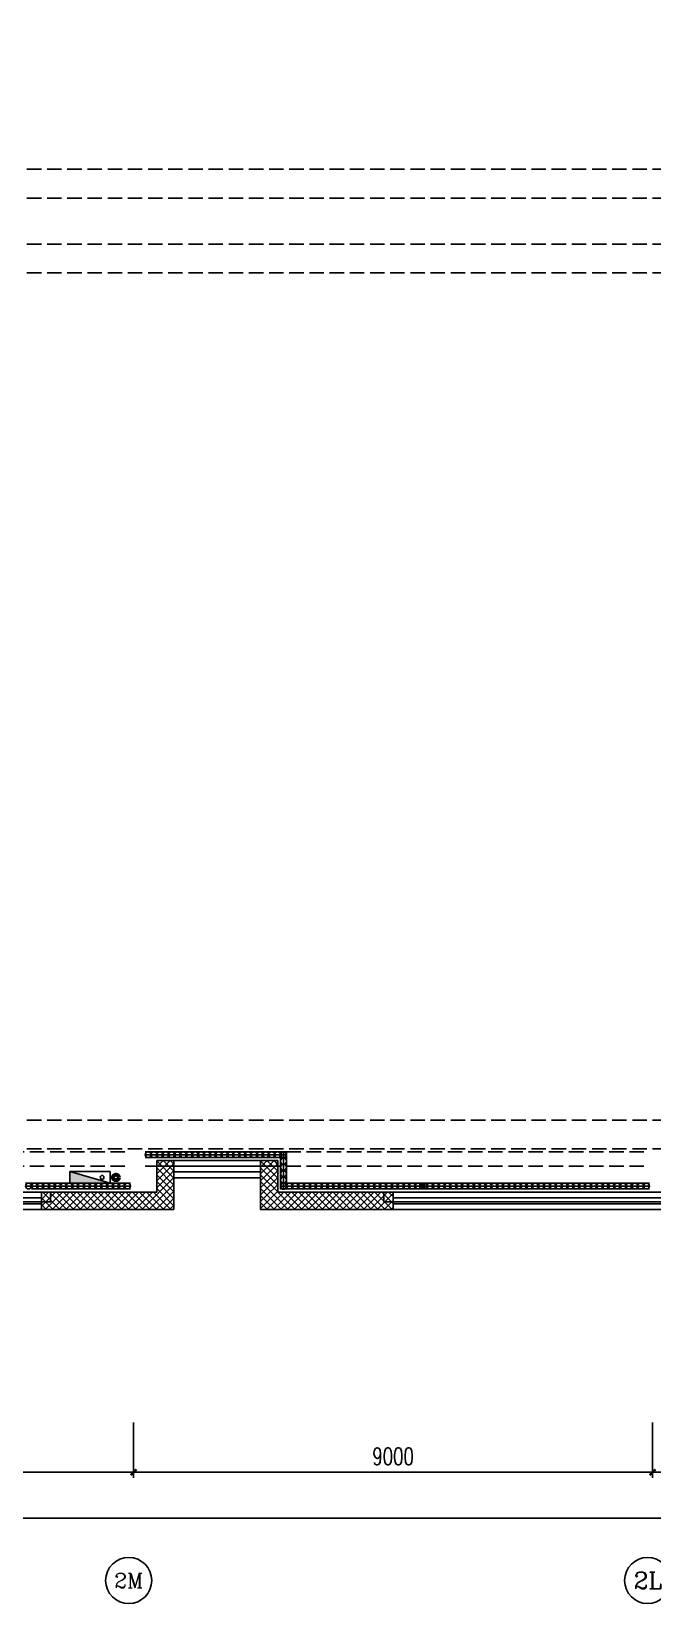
# Model space of a CAD drawing. Extents: x -474411 to 577939, y 0 to 1014176.
# Drawn here: x -229626 to -218854, y 632581 to 659861 of the extents above; entities that cross this region are included whole.
import ezdxf
from ezdxf.enums import TextEntityAlignment as Align

# ---------------------------------------------------------------- set-up
doc = ezdxf.new("R2010")
doc.units = 0
doc.header["$LTSCALE"] = 1000
doc.header["$MEASUREMENT"] = 0
doc.linetypes.add('DASH', pattern=[0.35, 0.25, -0.1])
doc.layers.get('Defpoints').update_dxf_attribs({"color": 210})
for name, color, linetype in [('A-AXIS-D', 1, 'Continuous'), ('A-HATCH-2', 251, 'Continuous'), ('A-SFCE', 30, 'Continuous'), ('A-WINDOW', 140, 'Continuous'), ('AS-WALL', 40, 'Continuous'), ('AS-结构边线层', 200, 'Continuous'), ('DIM_SYMB', 3, 'Continuous'), ('PUB_HATCH', 8, 'Continuous'), ('PUB_TEXT', 7, 'Continuous'), ('SB_ZF消火栓', 10, 'Continuous')]:
    doc.layers.add(name, color=color, linetype=linetype)
doc.layers.add('LG-ZF消防', color=1, linetype='Continuous', lineweight=60)
doc.styles.add('_TCH_AXIS', font='COMPLEX', dxfattribs={"bigfont": 'GBCBIG'})
doc.styles.add('_TCH_DIM_T3', font='SIMPLEX', dxfattribs={"width": 0.705882, "bigfont": 'GBCBIG'})
doc.dimstyles.new('_TCH_ARCH&&100', dxfattribs={"dimtxt": 297.5, "dimasz": 100, "dimexe": 100, "dimexo": 100, "dimgap": 126.25, "dimtad": 1, "dimdec": 0, "dimzin": 0, "dimdsep": 46, "dimtxsty": '_TCH_DIM_T3', "dimblk": 'ARCHTICK', "dimcen": 0.09, "dimclrt": 7, "dimazin": 2, "dimtfac": 1, "dimtdec": 0, "dimtix": 1, "dimtmove": 2, "dimatfit": 3, "dimfxl": 0, "dimtolj": 1, "dimtzin": 0, "dimarcsym": 0})

# ---------------------------------------------------------------- blocks, each defined once
blk = doc.blocks.new('42343243')
at = {"color": 8}
for p, q in [((-229454, 1223170), (-250354, 1223170)), ((-250354, 1223070), (-229454, 1223070)), ((-250354, 1222970), (-229454, 1222970)), ((-229454, 1222870), (-229454, 1223170)), ((-223354, 1223170), (-223354, 1222870)), ((-210654, 1223170), (-223354, 1223170)), ((-223354, 1223070), (-210654, 1223070)), ((-223354, 1222970), (-210654, 1222970)), ((-229454, 1222870), (-250354, 1222870)), ((-210654, 1222870), (-223354, 1222870)), ((-227154, 1222320), (-227154, 1222620)), ((-227154, 1222620), (-225654, 1222620)), ((-225654, 1222520), (-227154, 1222520)), ((-225654, 1222420), (-227154, 1222420)), ((-225654, 1222620), (-225654, 1222320)), ((-227154, 1222320), (-225654, 1222320))]:
    blk.add_line(p, q, dxfattribs=at)
at = {"layer": 'AS-WALL', "color": 8}
for p, q in [((-227154, 1223170), (-229454, 1223170)), ((-229454, 1223170), (-229454, 1222870)), ((-227154, 1222620), (-227154, 1223170)), ((-225654, 1223170), (-225504, 1223170)), ((-225654, 1223170), (-225654, 1222870)), ((-223354, 1223170), (-225504, 1223170)), ((-223354, 1222870), (-223354, 1223170)), ((-229454, 1222870), (-227454, 1222870)), ((-227454, 1222320), (-227454, 1222870)), ((-225654, 1222870), (-225654, 1222870)), ((-225654, 1222620), (-225654, 1222870)), ((-225354, 1222320), (-225354, 1222870)), ((-225354, 1222870), (-223354, 1222870)), ((-227154, 1222320), (-227154, 1222620)), ((-225654, 1222620), (-225654, 1222320)), ((-227454, 1222320), (-227154, 1222320)), ((-225654, 1222320), (-225354, 1222320))]:
    blk.add_line(p, q, dxfattribs=at)
at = {"layer": 'PUB_HATCH', "color": 8, "linetype": 'Continuous'}
for p, q in [((-229454, 1223087), (-229371, 1223170)), ((-229454, 1222967), (-229251, 1223170)), ((-229209, 1222870), (-229454, 1223115)), ((-229329, 1222870), (-229454, 1222995)), ((-229431, 1222870), (-229131, 1223170)), ((-229089, 1222870), (-229389, 1223170)), ((-229311, 1222870), (-229011, 1223170)), ((-228969, 1222870), (-229269, 1223170)), ((-229191, 1222870), (-228891, 1223170)), ((-228849, 1222870), (-229149, 1223170)), ((-229071, 1222870), (-228771, 1223170)), ((-228729, 1222870), (-229029, 1223170)), ((-228951, 1222870), (-228651, 1223170)), ((-228609, 1222870), (-228909, 1223170)), ((-228831, 1222870), (-228531, 1223170)), ((-228489, 1222870), (-228789, 1223170)), ((-228711, 1222870), (-228411, 1223170)), ((-228369, 1222870), (-228669, 1223170)), ((-228591, 1222870), (-228291, 1223170)), ((-228249, 1222870), (-228549, 1223170)), ((-228471, 1222870), (-228171, 1223170)), ((-228129, 1222870), (-228429, 1223170)), ((-228351, 1222870), (-228051, 1223170)), ((-228009, 1222870), (-228309, 1223170)), ((-228231, 1222870), (-227931, 1223170)), ((-227889, 1222870), (-228189, 1223170)), ((-228111, 1222870), (-227811, 1223170)), ((-227769, 1222870), (-228069, 1223170)), ((-227991, 1222870), (-227691, 1223170)), ((-227649, 1222870), (-227949, 1223170)), ((-227871, 1222870), (-227571, 1223170)), ((-227529, 1222870), (-227829, 1223170)), ((-227751, 1222870), (-227451, 1223170)), ((-227432, 1222893), (-227709, 1223170)), ((-227631, 1222870), (-227331, 1223170)), ((-227372, 1222953), (-227589, 1223170)), ((-227511, 1222870), (-227211, 1223170)), ((-227312, 1223013), (-227469, 1223170)), ((-227454, 1222807), (-227154, 1223107)), ((-227454, 1222687), (-227154, 1222987)), ((-227154, 1222735), (-227372, 1222953)), ((-227252, 1223073), (-227349, 1223170)), ((-227154, 1222855), (-227312, 1223013)), ((-227154, 1222975), (-227252, 1223073)), ((-227192, 1223133), (-227229, 1223170)), ((-227154, 1223095), (-227192, 1223133)), ((-225654, 1223167), (-225651, 1223170)), ((-225654, 1223047), (-225531, 1223170)), ((-225504, 1223005), (-225654, 1223155)), ((-225654, 1222927), (-225504, 1223077)), ((-225555, 1222936), (-225654, 1223035)), ((-225654, 1222807), (-225497, 1222965)), ((-225504, 1223125), (-225549, 1223170)), ((-225504, 1223077), (-225411, 1223170)), ((-225249, 1222870), (-225504, 1223125)), ((-225399, 1222900), (-225504, 1223005)), ((-225497, 1222965), (-225291, 1223170)), ((-225129, 1222870), (-225429, 1223170)), ((-225425, 1222917), (-225171, 1223170)), ((-225351, 1222870), (-225051, 1223170)), ((-225009, 1222870), (-225309, 1223170)), ((-225231, 1222870), (-224931, 1223170)), ((-224889, 1222870), (-225189, 1223170)), ((-225111, 1222870), (-224811, 1223170)), ((-224769, 1222870), (-225069, 1223170)), ((-224991, 1222870), (-224691, 1223170)), ((-224649, 1222870), (-224949, 1223170)), ((-224871, 1222870), (-224571, 1223170)), ((-224529, 1222870), (-224829, 1223170)), ((-224751, 1222870), (-224451, 1223170)), ((-224409, 1222870), (-224709, 1223170)), ((-224631, 1222870), (-224331, 1223170)), ((-224289, 1222870), (-224589, 1223170)), ((-224511, 1222870), (-224211, 1223170)), ((-224169, 1222870), (-224469, 1223170)), ((-224391, 1222870), (-224091, 1223170)), ((-224049, 1222870), (-224349, 1223170)), ((-224271, 1222870), (-223971, 1223170)), ((-223929, 1222870), (-224229, 1223170)), ((-224151, 1222870), (-223851, 1223170)), ((-223809, 1222870), (-224109, 1223170)), ((-224031, 1222870), (-223731, 1223170)), ((-223689, 1222870), (-223989, 1223170)), ((-223911, 1222870), (-223611, 1223170)), ((-223569, 1222870), (-223869, 1223170)), ((-223791, 1222870), (-223491, 1223170)), ((-223449, 1222870), (-223749, 1223170)), ((-223671, 1222870), (-223371, 1223170)), ((-223354, 1222895), (-223629, 1223170)), ((-223551, 1222870), (-223354, 1223067)), ((-223354, 1223015), (-223509, 1223170)), ((-223431, 1222870), (-223354, 1222947)), ((-223354, 1223135), (-223389, 1223170)), ((-229449, 1222870), (-229454, 1222875)), ((-227454, 1222567), (-227154, 1222867)), ((-227217, 1222558), (-227454, 1222795)), ((-227454, 1222447), (-227154, 1222747)), ((-227277, 1222498), (-227454, 1222675)), ((-227157, 1222618), (-227432, 1222893)), ((-225654, 1222687), (-225425, 1222917)), ((-225627, 1222888), (-225654, 1222915)), ((-225354, 1222495), (-225654, 1222795)), ((-225354, 1222375), (-225654, 1222675)), ((-225628, 1222594), (-225354, 1222867)), ((-225354, 1222615), (-225627, 1222888)), ((-225568, 1222534), (-225354, 1222747)), ((-225354, 1222735), (-225555, 1222936)), ((-225354, 1222855), (-225399, 1222900)), ((-227454, 1222327), (-227154, 1222627)), ((-227337, 1222438), (-227454, 1222555)), ((-227397, 1222378), (-227454, 1222435)), ((-227341, 1222320), (-227154, 1222507)), ((-227219, 1222320), (-227337, 1222438)), ((-227154, 1222375), (-227277, 1222498)), ((-227154, 1222495), (-227217, 1222558)), ((-227154, 1222615), (-227157, 1222618)), ((-225654, 1222567), (-225628, 1222594)), ((-225419, 1222320), (-225654, 1222555)), ((-225654, 1222447), (-225568, 1222534)), ((-225654, 1222327), (-225508, 1222474)), ((-225539, 1222320), (-225654, 1222435)), ((-225541, 1222320), (-225448, 1222414)), ((-225508, 1222474), (-225354, 1222627)), ((-225448, 1222414), (-225354, 1222507)), ((-227339, 1222320), (-227397, 1222378)), ((-227221, 1222320), (-227154, 1222387)), ((-225421, 1222320), (-225388, 1222354)), ((-225388, 1222354), (-225354, 1222387))]:
    blk.add_line(p, q, dxfattribs=at)
blk = doc.blocks.new('43243')
at = {"layer": 'AS-结构边线层', "color": 8}
blk.add_lwpolyline([(-264361, 722920), (-285754, 656986), (-285754, 639720), (-254454, 639720), (-254454, 640170), (-252354, 640170), (-252354, 639720), (-250514, 639720), (-250514, 639550), (-229294, 639550), (-229294, 639720), (-227454, 639720), (-227454, 640170), (-225354, 640170), (-225354, 639720), (-223514, 639720), (-223514, 639550), (-210494, 639550), (-210494, 639720), (-200454, 639720)], dxfattribs=at)
blk = doc.blocks.new('w42343')
at = {"layer": 'A-HATCH-2', "linetype": 'DASH'}
for p, q in [((-263654, 657470), (-128354, 657470)), ((-263654, 656970), (-128354, 656970)), ((-263654, 656170), (-128354, 656170)), ((-263654, 655670), (-128354, 655670)), ((-263654, 640970), (-128354, 640970)), ((-263654, 640470), (-128354, 640470))]:
    blk.add_line(p, q, dxfattribs=at)
blk = doc.blocks.new('34242343243')
at = {"color": 8}
for p, q in [((-227552, 640420), (-227654, 640420)), ((-227552, 640370), (-227654, 640370)), ((-227552, 640320), (-227654, 640320)), ((-227450, 640420), (-227552, 640420)), ((-227450, 640370), (-227552, 640370)), ((-227450, 640320), (-227552, 640320)), ((-227348, 640420), (-227450, 640420)), ((-227348, 640370), (-227450, 640370)), ((-227348, 640320), (-227450, 640320)), ((-227246, 640420), (-227348, 640420)), ((-227246, 640370), (-227348, 640370)), ((-227246, 640320), (-227348, 640320)), ((-227144, 640420), (-227246, 640420)), ((-227144, 640370), (-227246, 640370)), ((-227144, 640320), (-227246, 640320)), ((-227042, 640420), (-227144, 640420)), ((-227042, 640370), (-227144, 640370)), ((-227042, 640320), (-227144, 640320)), ((-226940, 640420), (-227042, 640420)), ((-226940, 640370), (-227042, 640370)), ((-226940, 640320), (-227042, 640320)), ((-226838, 640420), (-226940, 640420)), ((-226838, 640370), (-226940, 640370)), ((-226838, 640320), (-226940, 640320)), ((-226735, 640420), (-226838, 640420)), ((-226735, 640370), (-226838, 640370)), ((-226735, 640320), (-226838, 640320)), ((-226633, 640420), (-226735, 640420)), ((-226633, 640370), (-226735, 640370)), ((-226633, 640320), (-226735, 640320)), ((-226531, 640420), (-226633, 640420)), ((-226531, 640370), (-226633, 640370)), ((-226531, 640320), (-226633, 640320)), ((-226429, 640420), (-226531, 640420)), ((-226429, 640370), (-226531, 640370)), ((-226429, 640320), (-226531, 640320)), ((-226327, 640420), (-226429, 640420)), ((-226327, 640370), (-226429, 640370)), ((-226327, 640320), (-226429, 640320)), ((-226225, 640420), (-226327, 640420)), ((-226225, 640370), (-226327, 640370)), ((-226225, 640320), (-226327, 640320)), ((-226123, 640420), (-226225, 640420)), ((-226123, 640370), (-226225, 640370)), ((-226123, 640320), (-226225, 640320)), ((-226021, 640420), (-226123, 640420)), ((-226021, 640370), (-226123, 640370)), ((-226021, 640320), (-226123, 640320)), ((-225919, 640420), (-226021, 640420)), ((-225919, 640370), (-226021, 640370)), ((-225919, 640320), (-226021, 640320)), ((-225817, 640420), (-225919, 640420)), ((-225817, 640370), (-225919, 640370)), ((-225817, 640320), (-225919, 640320)), ((-225715, 640420), (-225817, 640420)), ((-225715, 640370), (-225817, 640370)), ((-225715, 640320), (-225817, 640320)), ((-225613, 640420), (-225715, 640420)), ((-225613, 640370), (-225715, 640370)), ((-225613, 640320), (-225715, 640320)), ((-225510, 640420), (-225613, 640420)), ((-225510, 640370), (-225613, 640370)), ((-225510, 640320), (-225613, 640320)), ((-225408, 640420), (-225510, 640420)), ((-225408, 640370), (-225510, 640370)), ((-225408, 640320), (-225510, 640320)), ((-225306, 640420), (-225408, 640420)), ((-225306, 640370), (-225408, 640370)), ((-225306, 640320), (-225408, 640320)), ((-225204, 640420), (-225306, 640420)), ((-225204, 640370), (-225306, 640370)), ((-225204, 640320), (-225306, 640320)), ((-225304, 640420), (-225304, 640312)), ((-225304, 640312), (-225304, 640203)), ((-225254, 640420), (-225254, 640312)), ((-225254, 640312), (-225254, 640203)), ((-225204, 640420), (-225204, 640312)), ((-225204, 640312), (-225204, 640203)), ((-225304, 640203), (-225304, 640095)), ((-225304, 640095), (-225304, 639987)), ((-225304, 639987), (-225304, 639878)), ((-225254, 640203), (-225254, 640095)), ((-225254, 640095), (-225254, 639987)), ((-225254, 639987), (-225254, 639878)), ((-225204, 640203), (-225204, 640095)), ((-225204, 640095), (-225204, 639987)), ((-225204, 639987), (-225204, 639878)), ((-229727, 639876), (-229626, 639876)), ((-229727, 639826), (-229626, 639826)), ((-229626, 639876), (-229525, 639876)), ((-229626, 639826), (-229525, 639826)), ((-229626, 639776), (-229525, 639776)), ((-229525, 639876), (-229424, 639876)), ((-229525, 639826), (-229424, 639826)), ((-229525, 639776), (-229424, 639776)), ((-229424, 639876), (-229323, 639876)), ((-229424, 639826), (-229323, 639826)), ((-229424, 639776), (-229323, 639776)), ((-229323, 639876), (-229222, 639876)), ((-229323, 639826), (-229222, 639826)), ((-229323, 639776), (-229222, 639776)), ((-229222, 639876), (-229121, 639876)), ((-229222, 639826), (-229121, 639826)), ((-229222, 639776), (-229121, 639776)), ((-229121, 639876), (-229020, 639876)), ((-229121, 639826), (-229020, 639826)), ((-229121, 639776), (-229020, 639776)), ((-229020, 639876), (-228919, 639876)), ((-229020, 639826), (-228919, 639826)), ((-229020, 639776), (-228919, 639776)), ((-228919, 639876), (-228818, 639876)), ((-228919, 639826), (-228818, 639826)), ((-228919, 639776), (-228818, 639776)), ((-228818, 639876), (-228717, 639876)), ((-228818, 639826), (-228717, 639826)), ((-228818, 639776), (-228717, 639776)), ((-228717, 639876), (-228616, 639876)), ((-228717, 639826), (-228616, 639826)), ((-228717, 639776), (-228616, 639776)), ((-228616, 639876), (-228514, 639876)), ((-228616, 639826), (-228514, 639826)), ((-228616, 639776), (-228514, 639776)), ((-228514, 639876), (-228413, 639876)), ((-228514, 639826), (-228413, 639826)), ((-228514, 639776), (-228413, 639776)), ((-228413, 639876), (-228312, 639876)), ((-228413, 639826), (-228312, 639826)), ((-228413, 639776), (-228312, 639776)), ((-228312, 639876), (-228211, 639876)), ((-228312, 639826), (-228211, 639826)), ((-228312, 639776), (-228211, 639776)), ((-228211, 639876), (-228110, 639876)), ((-228211, 639826), (-228110, 639826)), ((-228211, 639776), (-228110, 639776)), ((-228110, 639876), (-228009, 639876)), ((-228110, 639826), (-228009, 639826)), ((-228110, 639776), (-228009, 639776)), ((-228009, 639876), (-227908, 639876)), ((-228009, 639826), (-227908, 639826)), ((-228009, 639776), (-227908, 639776)), ((-225304, 639878), (-225304, 639770)), ((-225203, 639876), (-225304, 639876)), ((-225203, 639826), (-225304, 639826)), ((-225203, 639776), (-225304, 639776)), ((-225254, 639878), (-225254, 639770)), ((-225204, 639878), (-225204, 639770)), ((-225101, 639876), (-225203, 639876)), ((-225101, 639826), (-225203, 639826)), ((-225101, 639776), (-225203, 639776)), ((-225000, 639876), (-225101, 639876)), ((-225000, 639826), (-225101, 639826)), ((-225000, 639776), (-225101, 639776)), ((-224898, 639876), (-225000, 639876)), ((-224898, 639826), (-225000, 639826)), ((-224898, 639776), (-225000, 639776)), ((-224797, 639876), (-224898, 639876)), ((-224797, 639826), (-224898, 639826)), ((-224797, 639776), (-224898, 639776)), ((-224695, 639876), (-224797, 639876)), ((-224695, 639826), (-224797, 639826)), ((-224695, 639776), (-224797, 639776)), ((-224594, 639876), (-224695, 639876)), ((-224594, 639826), (-224695, 639826)), ((-224594, 639776), (-224695, 639776)), ((-224492, 639876), (-224594, 639876)), ((-224492, 639826), (-224594, 639826)), ((-224492, 639776), (-224594, 639776)), ((-224390, 639876), (-224492, 639876)), ((-224390, 639826), (-224492, 639826)), ((-224390, 639776), (-224492, 639776)), ((-224289, 639876), (-224390, 639876)), ((-224289, 639826), (-224390, 639826)), ((-224289, 639776), (-224390, 639776)), ((-224187, 639876), (-224289, 639876)), ((-224187, 639826), (-224289, 639826)), ((-224187, 639776), (-224289, 639776)), ((-224086, 639876), (-224187, 639876)), ((-224086, 639826), (-224187, 639826)), ((-224086, 639776), (-224187, 639776)), ((-223984, 639876), (-224086, 639876)), ((-223984, 639826), (-224086, 639826)), ((-223984, 639776), (-224086, 639776)), ((-223883, 639876), (-223984, 639876)), ((-223883, 639826), (-223984, 639826)), ((-223883, 639776), (-223984, 639776)), ((-223781, 639876), (-223883, 639876)), ((-223781, 639826), (-223883, 639826)), ((-223781, 639776), (-223883, 639776)), ((-223680, 639876), (-223781, 639876)), ((-223680, 639826), (-223781, 639826)), ((-223680, 639776), (-223781, 639776)), ((-223578, 639876), (-223680, 639876)), ((-223578, 639826), (-223680, 639826)), ((-223578, 639776), (-223680, 639776)), ((-223477, 639876), (-223578, 639876)), ((-223477, 639826), (-223578, 639826)), ((-223477, 639776), (-223578, 639776)), ((-223375, 639876), (-223477, 639876)), ((-223375, 639826), (-223477, 639826)), ((-223375, 639776), (-223477, 639776)), ((-223274, 639876), (-223375, 639876)), ((-223274, 639826), (-223375, 639826)), ((-223274, 639776), (-223375, 639776)), ((-223172, 639876), (-223274, 639876)), ((-223172, 639826), (-223274, 639826)), ((-223172, 639776), (-223274, 639776)), ((-223071, 639876), (-223172, 639876)), ((-223071, 639826), (-223172, 639826)), ((-223071, 639776), (-223172, 639776)), ((-222969, 639876), (-223071, 639876)), ((-222969, 639826), (-223071, 639826)), ((-222969, 639776), (-223071, 639776)), ((-222868, 639876), (-222969, 639876)), ((-222868, 639826), (-222969, 639826)), ((-222868, 639776), (-222969, 639776)), ((-222766, 639876), (-222868, 639876)), ((-222766, 639826), (-222868, 639826)), ((-222766, 639776), (-222868, 639776)), ((-222665, 639876), (-222766, 639876)), ((-222665, 639826), (-222766, 639826)), ((-222665, 639776), (-222766, 639776)), ((-222563, 639876), (-222665, 639876)), ((-222563, 639826), (-222665, 639826)), ((-222563, 639776), (-222665, 639776)), ((-222462, 639876), (-222563, 639876)), ((-222462, 639826), (-222563, 639826)), ((-222462, 639776), (-222563, 639776)), ((-222360, 639876), (-222462, 639876)), ((-222360, 639826), (-222462, 639826)), ((-222360, 639776), (-222462, 639776)), ((-222258, 639876), (-222360, 639876)), ((-222258, 639826), (-222360, 639826)), ((-222258, 639776), (-222360, 639776)), ((-222157, 639876), (-222258, 639876)), ((-222157, 639826), (-222258, 639826)), ((-222157, 639776), (-222258, 639776)), ((-222055, 639876), (-222157, 639876)), ((-222055, 639826), (-222157, 639826)), ((-222055, 639776), (-222157, 639776)), ((-221954, 639876), (-222055, 639876)), ((-221954, 639826), (-222055, 639826)), ((-221954, 639776), (-222055, 639776)), ((-221852, 639876), (-221954, 639876)), ((-221852, 639826), (-221954, 639826)), ((-221852, 639776), (-221954, 639776)), ((-221751, 639876), (-221852, 639876)), ((-221751, 639826), (-221852, 639826)), ((-221751, 639776), (-221852, 639776)), ((-221649, 639876), (-221751, 639876)), ((-221649, 639826), (-221751, 639826)), ((-221649, 639776), (-221751, 639776)), ((-221548, 639876), (-221649, 639876)), ((-221548, 639826), (-221649, 639826)), ((-221548, 639776), (-221649, 639776)), ((-221446, 639876), (-221548, 639876)), ((-221446, 639826), (-221548, 639826)), ((-221446, 639776), (-221548, 639776)), ((-221345, 639876), (-221446, 639876)), ((-221345, 639826), (-221446, 639826)), ((-221345, 639776), (-221446, 639776)), ((-221243, 639876), (-221345, 639876)), ((-221243, 639826), (-221345, 639826)), ((-221243, 639776), (-221345, 639776)), ((-221142, 639876), (-221243, 639876)), ((-221142, 639826), (-221243, 639826)), ((-221142, 639776), (-221243, 639776)), ((-221040, 639876), (-221142, 639876)), ((-221040, 639826), (-221142, 639826)), ((-221040, 639776), (-221142, 639776)), ((-220939, 639876), (-221040, 639876)), ((-220939, 639826), (-221040, 639826)), ((-220939, 639776), (-221040, 639776)), ((-220837, 639876), (-220939, 639876)), ((-220837, 639826), (-220939, 639826)), ((-220837, 639776), (-220939, 639776)), ((-220736, 639876), (-220837, 639876)), ((-220736, 639826), (-220837, 639826)), ((-220736, 639776), (-220837, 639776)), ((-220634, 639876), (-220736, 639876)), ((-220634, 639826), (-220736, 639826)), ((-220634, 639776), (-220736, 639776)), ((-220533, 639876), (-220634, 639876)), ((-220533, 639826), (-220634, 639826)), ((-220533, 639776), (-220634, 639776)), ((-220431, 639876), (-220533, 639876)), ((-220431, 639826), (-220533, 639826)), ((-220431, 639776), (-220533, 639776)), ((-220330, 639876), (-220431, 639876)), ((-220330, 639826), (-220431, 639826)), ((-220330, 639776), (-220431, 639776)), ((-220228, 639876), (-220330, 639876)), ((-220228, 639826), (-220330, 639826)), ((-220228, 639776), (-220330, 639776)), ((-220126, 639876), (-220228, 639876)), ((-220126, 639826), (-220228, 639826)), ((-220126, 639776), (-220228, 639776)), ((-220025, 639876), (-220126, 639876)), ((-220025, 639826), (-220126, 639826)), ((-220025, 639776), (-220126, 639776)), ((-219923, 639876), (-220025, 639876)), ((-219923, 639826), (-220025, 639826)), ((-219923, 639776), (-220025, 639776)), ((-219822, 639876), (-219923, 639876)), ((-219822, 639826), (-219923, 639826)), ((-219822, 639776), (-219923, 639776)), ((-219720, 639876), (-219822, 639876)), ((-219720, 639826), (-219822, 639826)), ((-219720, 639776), (-219822, 639776)), ((-219619, 639876), (-219720, 639876)), ((-219619, 639826), (-219720, 639826)), ((-219619, 639776), (-219720, 639776)), ((-219517, 639876), (-219619, 639876)), ((-219517, 639826), (-219619, 639826)), ((-219517, 639776), (-219619, 639776)), ((-219416, 639876), (-219517, 639876)), ((-219416, 639826), (-219517, 639826)), ((-219416, 639776), (-219517, 639776)), ((-219314, 639876), (-219416, 639876)), ((-219314, 639826), (-219416, 639826)), ((-219314, 639776), (-219416, 639776)), ((-219213, 639876), (-219314, 639876)), ((-219213, 639826), (-219314, 639826)), ((-219213, 639776), (-219314, 639776)), ((-219111, 639876), (-219213, 639876)), ((-219111, 639826), (-219213, 639826)), ((-219111, 639776), (-219213, 639776)), ((-219010, 639876), (-219111, 639876)), ((-219010, 639826), (-219111, 639826)), ((-219010, 639776), (-219111, 639776)), ((-218908, 639876), (-219010, 639876)), ((-218908, 639826), (-219010, 639826)), ((-218908, 639776), (-219010, 639776))]:
    blk.add_line(p, q, dxfattribs=at)
for centre, major_axis, ratio in [((-227603, 640370), (51, 0), 0.979592), ((-227501, 640370), (51, 0), 0.979592), ((-227399, 640370), (51, 0), 0.979592), ((-227297, 640370), (51, 0), 0.979592), ((-227195, 640370), (51, 0), 0.979592), ((-227093, 640370), (51, 0), 0.979592), ((-226991, 640370), (51, 0), 0.979592), ((-226889, 640370), (51, 0), 0.979592), ((-226786, 640370), (51, 0), 0.979592), ((-226684, 640370), (51, 0), 0.979592), ((-226582, 640370), (51, 0), 0.979592), ((-226480, 640370), (51, 0), 0.979592), ((-226378, 640370), (51, 0), 0.979592), ((-226276, 640370), (51, 0), 0.979592), ((-226174, 640370), (51, 0), 0.979592), ((-226072, 640370), (51, 0), 0.979592), ((-225970, 640370), (51, 0), 0.979592), ((-225868, 640370), (51, 0), 0.979592), ((-225766, 640370), (51, 0), 0.979592), ((-225664, 640370), (51, 0), 0.979592), ((-225561, 640370), (51, 0), 0.979592), ((-225459, 640370), (51, 0), 0.979592), ((-225357, 640370), (51, 0), 0.979592), ((-225255, 640370), (51, 0), 0.979592), ((-225254, 640366), (0, 54.2), 0.923077), ((-225254, 640257), (0, 54.2), 0.923077), ((-225254, 640149), (0, 54.2), 0.923077), ((-225254, 640041), (0, 54.2), 0.923077), ((-225254, 639932), (0, 54.2), 0.923077), ((-225254, 639824), (0, 54.2), 0.923077), ((-225253, 639826), (50.8, 0), 0.98499), ((-225152, 639826), (50.8, 0), 0.98499), ((-225050, 639826), (50.8, 0), 0.98499), ((-224949, 639826), (50.8, 0), 0.98499), ((-224847, 639826), (50.8, 0), 0.98499), ((-224746, 639826), (50.8, 0), 0.98499), ((-224644, 639826), (50.8, 0), 0.98499), ((-224543, 639826), (50.8, 0), 0.98499), ((-224441, 639826), (50.8, 0), 0.98499), ((-224340, 639826), (50.8, 0), 0.98499), ((-224238, 639826), (50.8, 0), 0.98499), ((-224137, 639826), (50.8, 0), 0.98499), ((-224035, 639826), (50.8, 0), 0.98499), ((-223934, 639826), (50.8, 0), 0.98499), ((-223832, 639826), (50.8, 0), 0.98499), ((-223731, 639826), (50.8, 0), 0.98499), ((-223629, 639826), (50.8, 0), 0.98499), ((-223528, 639826), (50.8, 0), 0.98499), ((-223426, 639826), (50.8, 0), 0.98499), ((-223324, 639826), (50.8, 0), 0.98499), ((-223223, 639826), (50.8, 0), 0.98499), ((-223121, 639826), (50.8, 0), 0.98499), ((-223020, 639826), (50.8, 0), 0.98499), ((-222918, 639826), (50.8, 0), 0.98499), ((-222817, 639826), (50.8, 0), 0.98499), ((-222715, 639826), (50.8, 0), 0.98499), ((-222614, 639826), (50.8, 0), 0.98499), ((-222512, 639826), (50.8, 0), 0.98499), ((-222411, 639826), (50.8, 0), 0.98499), ((-222309, 639826), (50.8, 0), 0.98499), ((-222208, 639826), (50.8, 0), 0.98499), ((-222106, 639826), (50.8, 0), 0.98499), ((-222005, 639826), (50.8, 0), 0.98499), ((-221903, 639826), (50.8, 0), 0.98499), ((-221802, 639826), (50.8, 0), 0.98499), ((-221700, 639826), (50.8, 0), 0.98499), ((-221599, 639826), (50.8, 0), 0.98499), ((-221497, 639826), (50.8, 0), 0.98499), ((-221396, 639826), (50.8, 0), 0.98499), ((-221294, 639826), (50.8, 0), 0.98499), ((-221192, 639826), (50.8, 0), 0.98499), ((-221091, 639826), (50.8, 0), 0.98499), ((-220989, 639826), (50.8, 0), 0.98499), ((-220888, 639826), (50.8, 0), 0.98499), ((-220786, 639826), (50.8, 0), 0.98499), ((-220685, 639826), (50.8, 0), 0.98499), ((-220583, 639826), (50.8, 0), 0.98499), ((-220482, 639826), (50.8, 0), 0.98499), ((-220380, 639826), (50.8, 0), 0.98499), ((-220279, 639826), (50.8, 0), 0.98499), ((-220177, 639826), (50.8, 0), 0.98499), ((-220076, 639826), (50.8, 0), 0.98499), ((-219974, 639826), (50.8, 0), 0.98499), ((-219873, 639826), (50.8, 0), 0.98499), ((-219771, 639826), (50.8, 0), 0.98499), ((-219670, 639826), (50.8, 0), 0.98499), ((-219568, 639826), (50.8, 0), 0.98499), ((-219467, 639826), (50.8, 0), 0.98499), ((-219365, 639826), (50.8, 0), 0.98499), ((-219264, 639826), (50.8, 0), 0.98499), ((-219162, 639826), (50.8, 0), 0.98499), ((-219060, 639826), (50.8, 0), 0.98499), ((-218959, 639826), (50.8, 0), 0.98499)]:
    blk.add_ellipse(centre, major_axis=major_axis, ratio=ratio, start_param=3.141593, end_param=9.424778, dxfattribs=at)
at = {"color": 8, "extrusion": (0, 0, -1)}
for centre in [(-229676, 639826), (-229575, 639826), (-229474, 639826), (-229373, 639826), (-229272, 639826), (-229171, 639826), (-229070, 639826), (-228969, 639826), (-228868, 639826), (-228767, 639826), (-228666, 639826), (-228565, 639826), (-228464, 639826), (-228363, 639826), (-228262, 639826), (-228161, 639826), (-228060, 639826), (-227959, 639826)]:
    blk.add_ellipse(centre, major_axis=(50.5, 0), ratio=0.989654, dxfattribs=at)
blk = doc.blocks.new('234243242332')
at = {"layer": 'SB_ZF消火栓'}
blk.add_hatch(color=8, dxfattribs=at).paths.add_polyline_path([(-228261, 639876), (-228961, 639876), (-228961, 640076)])
at = {"layer": 'LG-ZF消防', "color": 8, "linetype": 'Continuous'}
blk.add_circle((-228161, 639976), 50, dxfattribs=at)
at = {"layer": 'SB_ZF消火栓', "color": 8}
for p, q in [((-228961, 640076), (-228261, 640076)), ((-228961, 640076), (-228961, 639876)), ((-228961, 640076), (-228261, 639876)), ((-228261, 640076), (-228261, 639876)), ((-228261, 639876), (-228961, 639876))]:
    blk.add_line(p, q, dxfattribs=at)
blk.add_circle((-228401, 639976), 32.5, dxfattribs=at)
blk = doc.blocks.new('_ArchTick')
at = {"color": 0, "linetype": 'ByBlock', "const_width": 0.4}
blk.add_lwpolyline([(-0.5, -0.5), (0.5, 0.5)], dxfattribs=at)
blk = doc.blocks.new('*D569')
at = {"layer": 'A-AXIS-D', "color": 0, "lineweight": -2}
for p, q in [((-236854, 635720), (-236854, 634760)), ((-227854, 635720), (-227854, 634760)), ((-236854, 634860), (-227854, 634860))]:
    blk.add_line(p, q, dxfattribs=at)
at = {"layer": 'Defpoints', "color": 0}
for p in [(-236854, 635820), (-227854, 635820), (-227854, 634860)]:
    blk.add_point(p, dxfattribs=at)
at = {"layer": 'A-AXIS-D', "color": 0, "lineweight": -2, "xscale": 100, "yscale": 100, "zscale": 100, "rotation": 180}
blk.add_blockref('_ArchTick', (-236854, 634860), dxfattribs=at)
at = {"layer": 'A-AXIS-D', "color": 0, "lineweight": -2, "xscale": 100, "yscale": 100, "zscale": 100}
blk.add_blockref('_ArchTick', (-227854, 634860), dxfattribs=at)
at = {"layer": 'A-AXIS-D', "color": 7, "insert": (-232354, 635135), "char_height": 297.5, "attachment_point": 5, "style": '_TCH_DIM_T3'}
blk.add_mtext('\\A1;9000', dxfattribs=at)
blk = doc.blocks.new('*D570')
at = {"layer": 'A-AXIS-D', "color": 0, "lineweight": -2}
for p, q in [((-227854, 635720), (-227854, 634760)), ((-218854, 635720), (-218854, 634760)), ((-227854, 634860), (-218854, 634860))]:
    blk.add_line(p, q, dxfattribs=at)
at = {"layer": 'Defpoints', "color": 0}
for p in [(-227854, 635820), (-218854, 635820), (-218854, 634860)]:
    blk.add_point(p, dxfattribs=at)
at = {"layer": 'A-AXIS-D', "color": 0, "lineweight": -2, "xscale": 100, "yscale": 100, "zscale": 100, "rotation": 180}
blk.add_blockref('_ArchTick', (-227854, 634860), dxfattribs=at)
at = {"layer": 'A-AXIS-D', "color": 0, "lineweight": -2, "xscale": 100, "yscale": 100, "zscale": 100}
blk.add_blockref('_ArchTick', (-218854, 634860), dxfattribs=at)
at = {"layer": 'A-AXIS-D', "color": 7, "insert": (-223354, 635135), "char_height": 297.5, "attachment_point": 5, "style": '_TCH_DIM_T3'}
blk.add_mtext('\\A1;9000', dxfattribs=at)
blk = doc.blocks.new('*D571')
at = {"layer": 'A-AXIS-D', "color": 0, "lineweight": -2}
for p, q in [((-218854, 635720), (-218854, 634760)), ((-209854, 635720), (-209854, 634760)), ((-218854, 634860), (-209854, 634860))]:
    blk.add_line(p, q, dxfattribs=at)
at = {"layer": 'Defpoints', "color": 0}
for p in [(-218854, 635820), (-209854, 635820), (-209854, 634860)]:
    blk.add_point(p, dxfattribs=at)
at = {"layer": 'A-AXIS-D', "color": 0, "lineweight": -2, "xscale": 100, "yscale": 100, "zscale": 100, "rotation": 180}
blk.add_blockref('_ArchTick', (-218854, 634860), dxfattribs=at)
at = {"layer": 'A-AXIS-D', "color": 0, "lineweight": -2, "xscale": 100, "yscale": 100, "zscale": 100}
blk.add_blockref('_ArchTick', (-209854, 634860), dxfattribs=at)
at = {"layer": 'A-AXIS-D', "color": 7, "insert": (-214354, 635135), "char_height": 297.5, "attachment_point": 5, "style": '_TCH_DIM_T3'}
blk.add_mtext('\\A1;9000', dxfattribs=at)
blk = doc.blocks.new('*D611')
at = {"layer": 'A-AXIS-D', "color": 0, "lineweight": -2}
for p, q in [((-286054, 635620), (-286054, 633960)), ((-128054, 635620), (-128054, 633960)), ((-286054, 634060), (-128054, 634060))]:
    blk.add_line(p, q, dxfattribs=at)
at = {"layer": 'Defpoints', "color": 0}
for p in [(-286054, 635720), (-128054, 635720), (-128054, 634060)]:
    blk.add_point(p, dxfattribs=at)
at = {"layer": 'A-AXIS-D', "color": 0, "lineweight": -2, "xscale": 100, "yscale": 100, "zscale": 100, "rotation": 180}
blk.add_blockref('_ArchTick', (-286054, 634060), dxfattribs=at)
at = {"layer": 'A-AXIS-D', "color": 0, "lineweight": -2, "xscale": 100, "yscale": 100, "zscale": 100}
blk.add_blockref('_ArchTick', (-128054, 634060), dxfattribs=at)
at = {"layer": 'A-AXIS-D', "color": 7, "insert": (-207054, 634335), "char_height": 297.5, "attachment_point": 5, "style": '_TCH_DIM_T3'}
blk.add_mtext('\\A1;158000', dxfattribs=at)

msp = doc.modelspace()

# ---------------------------------------------------------------- linework, layer by layer
at = {"layer": 'A-AXIS-D', "color": 8}
for centre in [(-227939.1, 632981.1), (-218939.1, 632981.1)]:
    msp.add_circle(centre, 400, dxfattribs=at)
at = {"layer": 'A-SFCE', "color": 8, "linetype": 'DASH'}
for p, q in [((-228004.2, 640420), (-245704.2, 640420)), ((-219004.2, 640420), (-227704.2, 640420)), ((-228004.2, 640170), (-245704.2, 640170)), ((-219004.2, 640170), (-227704.2, 640170))]:
    msp.add_line(p, q, dxfattribs=at)
at = {"layer": 'DIM_SYMB', "color": 8, "const_width": 60}
msp.add_lwpolyline([(-222861.5, 639798.3, 1), (-222838.5, 639853.7, 1)], format="xyb", close=True, dxfattribs=at)
msp.add_lwpolyline([(-222861.5, 639798.3, 1), (-222838.5, 639853.7, 1)], format="xyb", close=True, dxfattribs=at)

# ---------------------------------------------------------------- block references
at = {"layer": 'A-WINDOW', "color": 8}
for name in ['43243', 'w42343']:
    msp.add_blockref(name, (0, 0), dxfattribs=at)
at = {"layer": 'A-WINDOW', "color": 8, "xscale": -1, "rotation": 180}
msp.add_blockref('42343243', (0, 1862590), dxfattribs=at)
at = {"layer": 'DIM_SYMB', "color": 8}
msp.add_blockref('34242343243', (0, 0), dxfattribs=at)
at = {"layer": 'SB_ZF消火栓', "color": 8, "linetype": 'Continuous'}
msp.add_blockref('234243242332', (0, 0), dxfattribs=at)

# ---------------------------------------------------------------- texts
at = {"layer": 'PUB_TEXT', "color": 8, "style": '_TCH_AXIS'}
for s, height, p, p2 in [('2M', 255.29, (-228188.3, 632853.5), (-227689.9, 632853.5)), ('2L', 288.12, (-219179.2, 632837.1), (-218699, 632837.1))]:
    msp.add_text(s, height=height, dxfattribs=at).set_placement(p, p2, align=Align.FIT)

# ---------------------------------------------------------------- dimensions: what is measured, and where the dimension line sits
at = {"layer": 'A-AXIS-D', "color": 8}
for base, p1, p2, picture, middle in [((-128054.2, 634060), (-286054.2, 635720), (-128054.2, 635720), '*D611', (-207054.2, 634335)), ((-227854.2, 634860), (-236854.2, 635820), (-227854.2, 635820), '*D569', (-232354.2, 635135)), ((-218854.2, 634860), (-227854.2, 635820), (-218854.2, 635820), '*D570', (-223354.2, 635135)), ((-209854.2, 634860), (-218854.2, 635820), (-209854.2, 635820), '*D571', (-214354.2, 635135))]:
    dim = msp.add_linear_dim(base=base, p1=p1, p2=p2, angle=0, dimstyle='_TCH_ARCH&&100', override={"dimgap": 0}, dxfattribs=at)
    dim.commit()
    dim.dimension.update_dxf_attribs({"geometry": picture, "text_midpoint": middle, "dimtype": 161})

doc.saveas('drawing.dxf')
